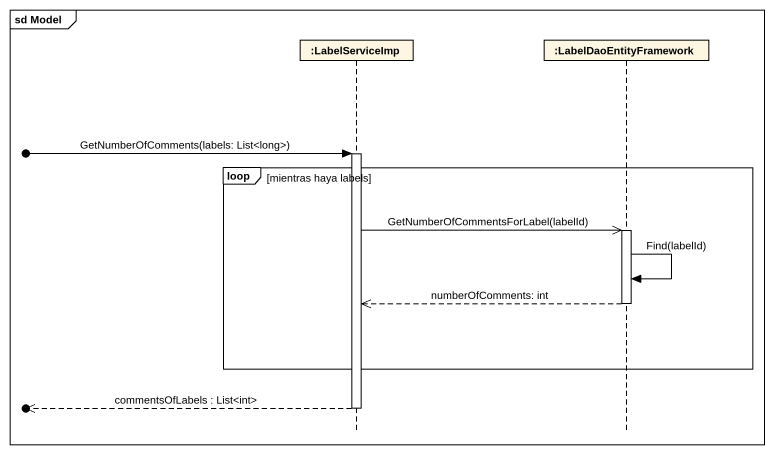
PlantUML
@startuml
mainframe sd Model
hide footbox
participant ":LabelServiceImp" as LabelServiceImp
participant ":LabelDaoEntityFramework" as LabelDaoEntityFramework

[o-> LabelServiceImp : GetNumberOfComments(labels: List<long>)
activate LabelServiceImp
loop mientras haya labels
  LabelServiceImp ->> LabelDaoEntityFramework : GetNumberOfCommentsForLabel(labelId)
  activate LabelDaoEntityFramework
  LabelDaoEntityFramework -> LabelDaoEntityFramework : Find(labelId)
  LabelDaoEntityFramework -->> LabelServiceImp : numberOfComments: int
  deactivate LabelDaoEntityFramework
end
[o<<-- LabelServiceImp : commentsOfLabels : List<int>
deactivate LabelServiceImp
@enduml
